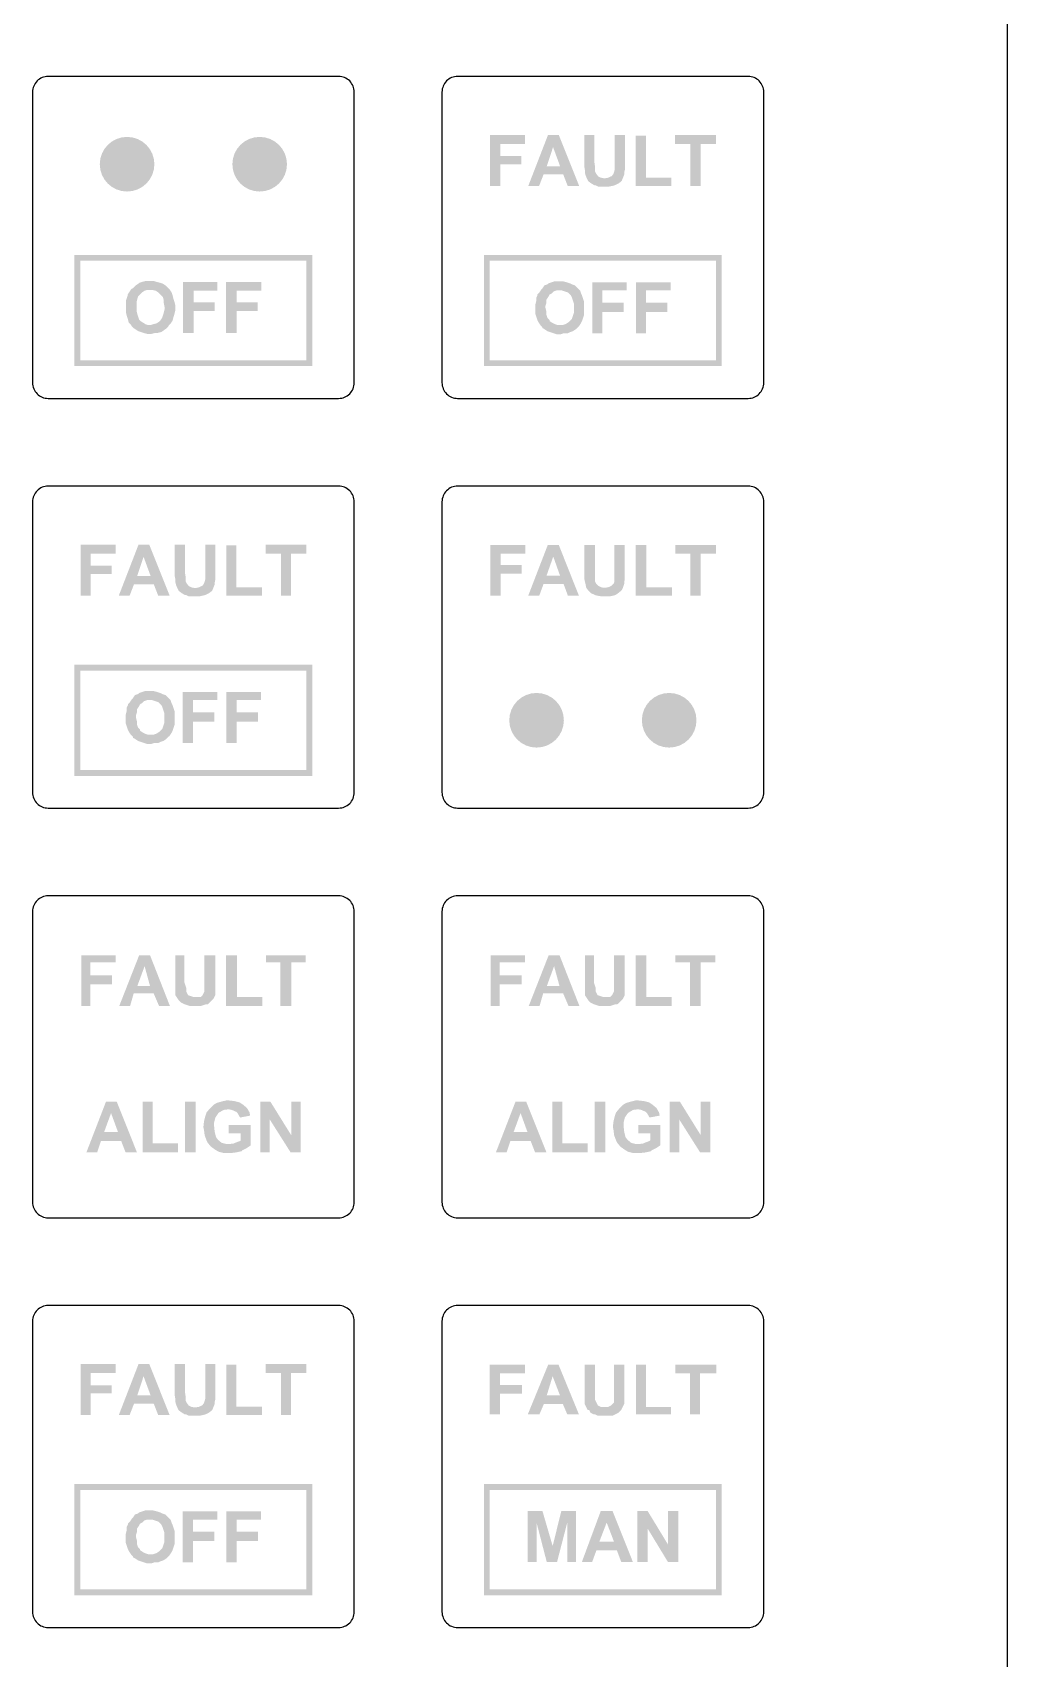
# Model space of a CAD drawing. Header units: millimetres. Extents: x 147 to 357, y 192 to 489.
# Drawn here: x 307.5 to 357.5, y 267.6 to 351 of the extents above; entities that cross this region are included whole.
import ezdxf

# ---------------------------------------------------------------- set-up
doc = ezdxf.new("R2010")
doc.units = ezdxf.units.MM

msp = doc.modelspace()

# ---------------------------------------------------------------- hatches: boundary and pattern name
h = msp.add_hatch(color=256)
edge = h.paths.add_edge_path()
edge.add_arc((312.348, 344.23), 1.4, 0, 360)
h = msp.add_hatch(color=256)
edge = h.paths.add_edge_path()
edge.add_arc((319.148, 344.23), 1.4, 0, 360)
h = msp.add_hatch(color=256)
h.paths.add_polyline_path([(332.565, 344.651), (331.488, 344.651), (331.488, 345.271), (332.76, 345.271), (332.76, 345.728), (330.967, 345.728), (330.967, 343.117), (331.488, 343.117), (331.488, 344.226), (332.565, 344.226)])
h.paths.add_polyline_path([(334.488, 345.728), (333.934, 345.728), (332.923, 343.117), (333.478, 343.117), (333.706, 343.704), (334.716, 343.704), (334.944, 343.117), (335.532, 343.117)])
h.paths.add_polyline_path([(334.554, 344.128), (333.869, 344.128), (334.194, 345.107)], flags=16)
h.paths.add_polyline_path([(337.716, 343.377), (337.781, 343.541), (337.846, 343.704), (337.846, 343.802), (337.879, 343.966), (337.879, 344.128), (337.879, 344.357), (337.879, 345.728), (337.358, 345.728), (337.358, 344.291), (337.358, 344.128), (337.358, 343.966), (337.325, 343.834), (337.292, 343.737), (337.195, 343.606), (337.162, 343.606), (337.031, 343.541), (336.868, 343.509), (336.803, 343.509), (336.64, 343.541), (336.51, 343.606), (336.412, 343.737), (336.347, 343.867), (336.347, 343.933), (336.347, 344.096), (336.314, 344.325), (336.314, 345.728), (335.792, 345.728), (335.792, 344.325), (335.792, 344.128), (335.825, 343.933), (335.825, 343.802), (335.857, 343.671), (335.923, 343.509), (335.988, 343.377), (336.02, 343.345), (336.151, 343.247), (336.314, 343.149), (336.38, 343.149), (336.51, 343.084), (336.673, 343.084), (336.868, 343.084), (336.901, 343.084), (337.064, 343.084), (337.227, 343.117), (337.358, 343.149), (337.423, 343.182), (337.553, 343.247), (337.683, 343.345)])
h.paths.add_polyline_path([(340.259, 343.541), (338.955, 343.541), (338.955, 345.696), (338.433, 345.696), (338.433, 343.117), (340.259, 343.117)])
h.paths.add_polyline_path([(341.759, 345.271), (342.541, 345.271), (342.541, 345.728), (340.455, 345.728), (340.455, 345.271), (341.237, 345.271), (341.237, 343.117), (341.759, 343.117)])
h = msp.add_hatch(color=256)
h.paths.add_polyline_path([(309.948, 339.28), (321.548, 339.28), (321.548, 334.18), (309.948, 334.18)], flags=16)
h.paths.add_polyline_path([(309.648, 339.58), (321.848, 339.58), (321.848, 333.88), (309.648, 333.88)])
h = msp.add_hatch(color=256)
h.paths.add_polyline_path([(330.948, 339.28), (342.548, 339.28), (342.548, 334.18), (330.948, 334.18)], flags=16)
h.paths.add_polyline_path([(330.648, 339.58), (342.848, 339.58), (342.848, 333.88), (330.648, 333.88)])
h = msp.add_hatch(color=256)
h.paths.add_polyline_path([(314.455, 335.897), (314.5, 335.987), (314.59, 336.077), (314.68, 336.211), (314.725, 336.393), (314.77, 336.527), (314.815, 336.707), (314.815, 336.887), (314.815, 337.023), (314.77, 337.203), (314.725, 337.338), (314.68, 337.518), (314.635, 337.654), (314.545, 337.789), (314.455, 337.879), (314.41, 337.924), (314.32, 338.014), (314.184, 338.105), (314.049, 338.15), (313.869, 338.195), (313.734, 338.24), (313.555, 338.24), (313.465, 338.24), (313.285, 338.24), (313.105, 338.195), (312.969, 338.15), (312.924, 338.105), (312.789, 338.014), (312.654, 337.879), (312.564, 337.834), (312.474, 337.699), (312.384, 337.564), (312.384, 337.518), (312.339, 337.383), (312.294, 337.248), (312.294, 337.068), (312.294, 336.887), (312.294, 336.752), (312.294, 336.617), (312.339, 336.438), (312.384, 336.301), (312.429, 336.121), (312.519, 336.032), (312.609, 335.897), (312.654, 335.852), (312.789, 335.76), (312.924, 335.671), (313.06, 335.626), (313.195, 335.581), (313.375, 335.536), (313.555, 335.536), (313.6, 335.536), (313.779, 335.581), (313.914, 335.581), (314.094, 335.626), (314.229, 335.716), (314.365, 335.807)])
h.paths.add_polyline_path([(313.869, 336.077), (313.689, 336.032), (313.555, 335.987), (313.42, 335.987), (313.285, 336.032), (313.15, 336.121), (313.014, 336.211), (312.969, 336.256), (312.924, 336.393), (312.879, 336.527), (312.834, 336.707), (312.834, 336.887), (312.834, 336.978), (312.834, 337.158), (312.879, 337.338), (312.924, 337.473), (313.014, 337.564), (313.105, 337.654), (313.24, 337.744), (313.375, 337.789), (313.555, 337.789), (313.645, 337.789), (313.824, 337.744), (313.959, 337.654), (314.049, 337.564), (314.094, 337.518), (314.184, 337.428), (314.229, 337.248), (314.229, 337.113), (314.274, 336.887), (314.274, 336.797), (314.229, 336.617), (314.184, 336.483), (314.139, 336.346), (314.049, 336.211), (314.004, 336.166)], flags=16)
h.paths.add_polyline_path([(316.839, 337.158), (315.76, 337.158), (315.76, 337.744), (316.976, 337.744), (316.976, 338.195), (315.22, 338.195), (315.22, 335.581), (315.76, 335.581), (315.76, 336.707), (316.839, 336.707)])
h.paths.add_polyline_path([(319.045, 337.158), (317.965, 337.158), (317.965, 337.744), (319.225, 337.744), (319.225, 338.195), (317.425, 338.195), (317.425, 335.581), (317.965, 335.581), (317.965, 336.707), (319.045, 336.707)])
h = msp.add_hatch(color=256)
h.paths.add_polyline_path([(335.577, 337.761), (335.472, 337.865), (335.42, 337.918), (335.316, 338.022), (335.16, 338.074), (335.056, 338.126), (334.899, 338.178), (334.69, 338.23), (334.533, 338.23), (334.429, 338.23), (334.273, 338.23), (334.117, 338.178), (333.96, 338.126), (333.908, 338.074), (333.752, 338.022), (333.648, 337.865), (333.596, 337.813), (333.491, 337.657), (333.387, 337.551), (333.387, 337.499), (333.335, 337.395), (333.335, 337.239), (333.283, 337.03), (333.283, 336.873), (333.283, 336.768), (333.283, 336.56), (333.335, 336.404), (333.387, 336.247), (333.439, 336.142), (333.544, 335.985), (333.648, 335.881), (333.648, 335.829), (333.752, 335.777), (333.908, 335.673), (334.064, 335.621), (334.221, 335.567), (334.377, 335.515), (334.533, 335.515), (334.585, 335.515), (334.742, 335.567), (334.952, 335.567), (335.056, 335.621), (335.212, 335.673), (335.368, 335.777), (335.472, 335.881), (335.525, 335.933), (335.629, 336.09), (335.681, 336.194), (335.733, 336.352), (335.785, 336.508), (335.785, 336.664), (335.785, 336.873), (335.785, 336.978), (335.785, 337.187), (335.733, 337.343), (335.681, 337.499), (335.629, 337.605)])
h.paths.add_polyline_path([(335.108, 337.499), (335.16, 337.395), (335.212, 337.239), (335.264, 337.083), (335.264, 336.873), (335.264, 336.821), (335.264, 336.612), (335.212, 336.456), (335.16, 336.3), (335.056, 336.194), (335.004, 336.142), (334.847, 336.038), (334.69, 335.985), (334.533, 335.985), (334.429, 335.985), (334.273, 336.038), (334.169, 336.09), (334.012, 336.194), (334.012, 336.247), (333.908, 336.352), (333.856, 336.508), (333.856, 336.664), (333.804, 336.873), (333.804, 336.978), (333.856, 337.135), (333.856, 337.291), (333.96, 337.447), (334.012, 337.551), (334.117, 337.605), (334.221, 337.709), (334.377, 337.761), (334.533, 337.761), (334.637, 337.761), (334.795, 337.709), (334.952, 337.657), (335.056, 337.551)], flags=16)
h.paths.add_polyline_path([(337.82, 337.135), (336.724, 337.135), (336.724, 337.761), (337.976, 337.761), (337.976, 338.178), (336.202, 338.178), (336.202, 335.567), (336.724, 335.567), (336.724, 336.664), (337.82, 336.664)])
h.paths.add_polyline_path([(340.061, 337.135), (338.966, 337.135), (338.966, 337.761), (340.218, 337.761), (340.218, 338.178), (338.445, 338.178), (338.445, 335.567), (338.966, 335.567), (338.966, 336.664), (340.061, 336.664)])
h = msp.add_hatch(color=256)
h.paths.add_polyline_path([(311.565, 323.651), (310.488, 323.651), (310.488, 324.271), (311.76, 324.271), (311.76, 324.728), (309.967, 324.728), (309.967, 322.117), (310.488, 322.117), (310.488, 323.226), (311.565, 323.226)])
h.paths.add_polyline_path([(313.488, 324.728), (312.934, 324.728), (311.923, 322.117), (312.478, 322.117), (312.706, 322.704), (313.716, 322.704), (313.944, 322.117), (314.532, 322.117)])
h.paths.add_polyline_path([(313.554, 323.128), (312.869, 323.128), (313.194, 324.107)], flags=16)
h.paths.add_polyline_path([(316.716, 322.377), (316.781, 322.541), (316.846, 322.704), (316.846, 322.802), (316.879, 322.966), (316.879, 323.128), (316.879, 323.357), (316.879, 324.728), (316.358, 324.728), (316.358, 323.291), (316.358, 323.128), (316.358, 322.966), (316.325, 322.834), (316.292, 322.737), (316.195, 322.606), (316.162, 322.606), (316.031, 322.541), (315.868, 322.509), (315.803, 322.509), (315.64, 322.541), (315.51, 322.606), (315.412, 322.737), (315.347, 322.867), (315.347, 322.933), (315.347, 323.096), (315.314, 323.325), (315.314, 324.728), (314.792, 324.728), (314.792, 323.325), (314.792, 323.128), (314.825, 322.933), (314.825, 322.802), (314.857, 322.671), (314.923, 322.509), (314.988, 322.377), (315.02, 322.345), (315.151, 322.247), (315.314, 322.149), (315.38, 322.149), (315.51, 322.084), (315.673, 322.084), (315.868, 322.084), (315.901, 322.084), (316.064, 322.084), (316.227, 322.117), (316.358, 322.149), (316.423, 322.182), (316.553, 322.247), (316.683, 322.345)])
h.paths.add_polyline_path([(319.259, 322.541), (317.955, 322.541), (317.955, 324.696), (317.433, 324.696), (317.433, 322.117), (319.259, 322.117)])
h.paths.add_polyline_path([(320.759, 324.271), (321.541, 324.271), (321.541, 324.728), (319.455, 324.728), (319.455, 324.271), (320.237, 324.271), (320.237, 322.117), (320.759, 322.117)])
h = msp.add_hatch(color=256)
h.paths.add_polyline_path([(332.575, 323.68), (331.509, 323.68), (331.509, 324.277), (332.763, 324.277), (332.763, 324.716), (330.976, 324.716), (330.976, 322.111), (331.509, 322.111), (331.509, 323.241), (332.575, 323.241)])
h.paths.add_polyline_path([(334.487, 324.716), (333.922, 324.716), (332.919, 322.111), (333.484, 322.111), (333.703, 322.708), (334.737, 322.708), (334.956, 322.111), (335.521, 322.111)])
h.paths.add_polyline_path([(334.549, 323.147), (333.86, 323.147), (334.204, 324.119)], flags=16)
h.paths.add_polyline_path([(337.777, 322.519), (337.84, 322.708), (337.84, 322.801), (337.872, 322.958), (337.872, 323.147), (337.872, 323.366), (337.872, 324.716), (337.339, 324.716), (337.339, 323.272), (337.339, 323.147), (337.339, 322.958), (337.339, 322.833), (337.307, 322.739), (337.182, 322.614), (337.026, 322.55), (336.868, 322.519), (336.806, 322.519), (336.649, 322.55), (336.524, 322.614), (336.399, 322.739), (336.336, 322.864), (336.336, 322.927), (336.336, 323.084), (336.336, 323.303), (336.336, 324.716), (335.803, 324.716), (335.803, 323.335), (335.803, 323.115), (335.803, 322.958), (335.834, 322.801), (335.865, 322.676), (335.897, 322.519), (335.991, 322.394), (336.022, 322.362), (336.148, 322.237), (336.305, 322.174), (336.367, 322.142), (336.492, 322.111), (336.68, 322.08), (336.868, 322.08), (336.899, 322.08), (337.088, 322.08), (337.245, 322.111), (337.37, 322.142), (337.433, 322.174), (337.558, 322.268), (337.683, 322.362), (337.714, 322.394)])
h.paths.add_polyline_path([(340.285, 322.55), (338.969, 322.55), (338.969, 324.716), (338.435, 324.716), (338.435, 322.111), (340.285, 322.111)])
h.paths.add_polyline_path([(341.758, 324.277), (342.542, 324.277), (342.542, 324.716), (340.472, 324.716), (340.472, 324.277), (341.225, 324.277), (341.225, 322.111), (341.758, 322.111)])
h = msp.add_hatch(color=256)
h.paths.add_polyline_path([(309.948, 318.28), (321.548, 318.28), (321.548, 313.18), (309.948, 313.18)], flags=16)
h.paths.add_polyline_path([(309.648, 318.58), (321.848, 318.58), (321.848, 312.88), (309.648, 312.88)])
h = msp.add_hatch(color=256)
h.paths.add_polyline_path([(314.577, 316.761), (314.472, 316.865), (314.42, 316.918), (314.316, 317.022), (314.16, 317.074), (314.056, 317.126), (313.899, 317.178), (313.69, 317.23), (313.533, 317.23), (313.429, 317.23), (313.273, 317.23), (313.117, 317.178), (312.96, 317.126), (312.908, 317.074), (312.752, 317.022), (312.648, 316.865), (312.596, 316.813), (312.491, 316.657), (312.387, 316.551), (312.387, 316.499), (312.335, 316.395), (312.335, 316.239), (312.283, 316.03), (312.283, 315.873), (312.283, 315.768), (312.283, 315.56), (312.335, 315.404), (312.387, 315.247), (312.439, 315.142), (312.544, 314.985), (312.648, 314.881), (312.648, 314.829), (312.752, 314.777), (312.908, 314.673), (313.064, 314.621), (313.221, 314.567), (313.377, 314.515), (313.533, 314.515), (313.585, 314.515), (313.742, 314.567), (313.952, 314.567), (314.056, 314.621), (314.212, 314.673), (314.368, 314.777), (314.472, 314.881), (314.525, 314.933), (314.629, 315.09), (314.681, 315.194), (314.733, 315.352), (314.785, 315.508), (314.785, 315.664), (314.785, 315.873), (314.785, 315.978), (314.785, 316.187), (314.733, 316.343), (314.681, 316.499), (314.629, 316.605)])
h.paths.add_polyline_path([(314.108, 316.499), (314.16, 316.395), (314.212, 316.239), (314.264, 316.083), (314.264, 315.873), (314.264, 315.821), (314.264, 315.612), (314.212, 315.456), (314.16, 315.3), (314.056, 315.194), (314.004, 315.142), (313.847, 315.038), (313.69, 314.985), (313.533, 314.985), (313.429, 314.985), (313.273, 315.038), (313.169, 315.09), (313.012, 315.194), (313.012, 315.247), (312.908, 315.352), (312.856, 315.508), (312.856, 315.664), (312.804, 315.873), (312.804, 315.978), (312.856, 316.135), (312.856, 316.291), (312.96, 316.447), (313.012, 316.551), (313.117, 316.605), (313.221, 316.709), (313.377, 316.761), (313.533, 316.761), (313.637, 316.761), (313.795, 316.709), (313.952, 316.657), (314.056, 316.551)], flags=16)
h.paths.add_polyline_path([(316.82, 316.135), (315.724, 316.135), (315.724, 316.761), (316.976, 316.761), (316.976, 317.178), (315.202, 317.178), (315.202, 314.567), (315.724, 314.567), (315.724, 315.664), (316.82, 315.664)])
h.paths.add_polyline_path([(319.061, 316.135), (317.966, 316.135), (317.966, 316.761), (319.218, 316.761), (319.218, 317.178), (317.445, 317.178), (317.445, 314.567), (317.966, 314.567), (317.966, 315.664), (319.061, 315.664)])
h = msp.add_hatch(color=256)
edge = h.paths.add_edge_path()
edge.add_arc((333.348, 315.73), 1.4, 0, 360)
h = msp.add_hatch(color=256)
edge = h.paths.add_edge_path()
edge.add_arc((340.148, 315.73), 1.4, 0, 360)
h = msp.add_hatch(color=256)
h.paths.add_polyline_path([(311.575, 302.664), (310.462, 302.664), (310.462, 303.316), (311.76, 303.316), (311.76, 303.687), (309.995, 303.687), (309.995, 301.084), (310.462, 301.084), (310.462, 302.2), (311.575, 302.2)])
h.paths.add_polyline_path([(313.525, 303.687), (312.969, 303.687), (311.946, 301.084), (312.502, 301.084), (312.688, 301.733), (313.711, 301.733), (313.989, 301.084), (314.546, 301.084)])
h.paths.add_polyline_path([(313.525, 302.107), (312.873, 302.107), (313.247, 303.127)], flags=16)
h.paths.add_polyline_path([(316.775, 301.455), (316.867, 301.641), (316.867, 301.733), (316.867, 302.014), (316.867, 302.385), (316.867, 303.687), (316.311, 303.687), (316.311, 302.293), (316.311, 302.014), (316.311, 301.826), (316.218, 301.641), (316.125, 301.548), (315.847, 301.548), (315.754, 301.548), (315.473, 301.641), (315.381, 301.826), (315.381, 302.014), (315.288, 302.293), (315.288, 303.687), (314.824, 303.687), (314.824, 302.293), (314.824, 302.2), (314.824, 301.919), (314.824, 301.641), (315.01, 301.362), (315.102, 301.27), (315.288, 301.177), (315.566, 301.084), (315.847, 301.084), (316.125, 301.084), (316.404, 301.177), (316.496, 301.177), (316.682, 301.362)])
h.paths.add_polyline_path([(319.282, 301.548), (317.98, 301.548), (317.98, 303.687), (317.424, 303.687), (317.424, 301.084), (319.282, 301.084)])
h.paths.add_polyline_path([(320.766, 303.316), (321.51, 303.316), (321.51, 303.687), (319.467, 303.687), (319.467, 303.316), (320.209, 303.316), (320.209, 301.084), (320.766, 301.084)])
h = msp.add_hatch(color=256)
h.paths.add_polyline_path([(332.575, 302.664), (331.462, 302.664), (331.462, 303.316), (332.76, 303.316), (332.76, 303.687), (330.995, 303.687), (330.995, 301.084), (331.462, 301.084), (331.462, 302.2), (332.575, 302.2)])
h.paths.add_polyline_path([(334.525, 303.687), (333.969, 303.687), (332.946, 301.084), (333.502, 301.084), (333.688, 301.733), (334.711, 301.733), (334.989, 301.084), (335.546, 301.084)])
h.paths.add_polyline_path([(334.525, 302.107), (333.873, 302.107), (334.247, 303.127)], flags=16)
h.paths.add_polyline_path([(337.775, 301.455), (337.867, 301.641), (337.867, 301.733), (337.867, 302.014), (337.867, 302.385), (337.867, 303.687), (337.311, 303.687), (337.311, 302.293), (337.311, 302.014), (337.311, 301.826), (337.218, 301.641), (337.125, 301.548), (336.847, 301.548), (336.754, 301.548), (336.473, 301.641), (336.381, 301.826), (336.381, 302.014), (336.288, 302.293), (336.288, 303.687), (335.824, 303.687), (335.824, 302.293), (335.824, 302.2), (335.824, 301.919), (335.824, 301.641), (336.01, 301.362), (336.102, 301.27), (336.288, 301.177), (336.566, 301.084), (336.847, 301.084), (337.125, 301.084), (337.404, 301.177), (337.496, 301.177), (337.682, 301.362)])
h.paths.add_polyline_path([(340.282, 301.548), (338.98, 301.548), (338.98, 303.687), (338.424, 303.687), (338.424, 301.084), (340.282, 301.084)])
h.paths.add_polyline_path([(341.766, 303.316), (342.51, 303.316), (342.51, 303.687), (340.467, 303.687), (340.467, 303.316), (341.209, 303.316), (341.209, 301.084), (341.766, 301.084)])
h = msp.add_hatch(color=256)
h.paths.add_polyline_path([(311.818, 296.181), (311.267, 296.181), (310.262, 293.582), (310.813, 293.582), (311.008, 294.167), (312.045, 294.167), (312.272, 293.582), (312.856, 293.582)])
h.paths.add_polyline_path([(311.883, 294.622), (311.17, 294.622), (311.527, 295.596)], flags=16)
h.paths.add_polyline_path([(314.963, 294.038), (313.667, 294.038), (313.667, 296.181), (313.148, 296.181), (313.148, 293.582), (314.963, 293.582)])
h.paths.add_polyline_path([(315.871, 296.181), (315.321, 296.181), (315.321, 293.582), (315.871, 293.582)])
h.paths.add_polyline_path([(318.693, 294.979), (317.558, 294.979), (317.558, 294.557), (318.174, 294.557), (318.174, 294.2), (318.142, 294.167), (317.882, 294.07), (317.817, 294.038), (317.558, 294.005), (317.461, 294.005), (317.202, 294.07), (317.006, 294.232), (316.909, 294.362), (316.844, 294.622), (316.812, 294.914), (316.812, 295.109), (316.877, 295.369), (317.006, 295.563), (317.071, 295.628), (317.299, 295.759), (317.558, 295.791), (317.72, 295.759), (317.947, 295.66), (318.011, 295.596), (318.142, 295.369), (318.66, 295.466), (318.628, 295.628), (318.498, 295.856), (318.304, 296.018), (318.11, 296.148), (317.849, 296.213), (317.558, 296.245), (317.428, 296.245), (317.169, 296.181), (316.941, 296.115), (316.779, 296.018), (316.585, 295.823), (316.423, 295.628), (316.358, 295.434), (316.294, 295.174), (316.261, 294.882), (316.294, 294.719), (316.326, 294.46), (316.423, 294.2), (316.488, 294.07), (316.65, 293.875), (316.877, 293.713), (317.039, 293.616), (317.299, 293.55), (317.59, 293.55), (317.687, 293.55), (317.947, 293.582), (318.239, 293.648), (318.239, 293.681), (318.498, 293.81), (318.693, 293.94)])
h.paths.add_polyline_path([(319.698, 296.181), (319.179, 296.181), (319.179, 293.582), (319.665, 293.582), (319.665, 295.271), (320.735, 293.582), (321.255, 293.582), (321.255, 296.181), (320.768, 296.181), (320.768, 294.46)])
h = msp.add_hatch(color=256)
h.paths.add_polyline_path([(332.818, 296.181), (332.267, 296.181), (331.262, 293.582), (331.813, 293.582), (332.008, 294.167), (333.045, 294.167), (333.272, 293.582), (333.856, 293.582)])
h.paths.add_polyline_path([(332.883, 294.622), (332.17, 294.622), (332.527, 295.596)], flags=16)
h.paths.add_polyline_path([(335.963, 294.038), (334.667, 294.038), (334.667, 296.181), (334.148, 296.181), (334.148, 293.582), (335.963, 293.582)])
h.paths.add_polyline_path([(336.871, 296.181), (336.321, 296.181), (336.321, 293.582), (336.871, 293.582)])
h.paths.add_polyline_path([(339.693, 294.979), (338.558, 294.979), (338.558, 294.557), (339.174, 294.557), (339.174, 294.2), (339.142, 294.167), (338.882, 294.07), (338.817, 294.038), (338.558, 294.005), (338.461, 294.005), (338.202, 294.07), (338.006, 294.232), (337.909, 294.362), (337.844, 294.622), (337.812, 294.914), (337.812, 295.109), (337.877, 295.369), (338.006, 295.563), (338.071, 295.628), (338.299, 295.759), (338.558, 295.791), (338.72, 295.759), (338.947, 295.66), (339.011, 295.596), (339.142, 295.369), (339.66, 295.466), (339.628, 295.628), (339.498, 295.856), (339.304, 296.018), (339.11, 296.148), (338.849, 296.213), (338.558, 296.245), (338.428, 296.245), (338.169, 296.181), (337.941, 296.115), (337.779, 296.018), (337.585, 295.823), (337.423, 295.628), (337.358, 295.434), (337.294, 295.174), (337.261, 294.882), (337.294, 294.719), (337.326, 294.46), (337.423, 294.2), (337.488, 294.07), (337.65, 293.875), (337.877, 293.713), (338.039, 293.616), (338.299, 293.55), (338.59, 293.55), (338.687, 293.55), (338.947, 293.582), (339.239, 293.648), (339.239, 293.681), (339.498, 293.81), (339.693, 293.94)])
h.paths.add_polyline_path([(340.698, 296.181), (340.179, 296.181), (340.179, 293.582), (340.665, 293.582), (340.665, 295.271), (341.735, 293.582), (342.255, 293.582), (342.255, 296.181), (341.768, 296.181), (341.768, 294.46)])
h = msp.add_hatch(color=256)
h.paths.add_polyline_path([(311.565, 281.651), (310.488, 281.651), (310.488, 282.271), (311.76, 282.271), (311.76, 282.728), (309.967, 282.728), (309.967, 280.117), (310.488, 280.117), (310.488, 281.226), (311.565, 281.226)])
h.paths.add_polyline_path([(313.488, 282.728), (312.934, 282.728), (311.923, 280.117), (312.478, 280.117), (312.706, 280.704), (313.716, 280.704), (313.944, 280.117), (314.532, 280.117)])
h.paths.add_polyline_path([(313.554, 281.128), (312.869, 281.128), (313.194, 282.107)], flags=16)
h.paths.add_polyline_path([(316.716, 280.377), (316.781, 280.541), (316.846, 280.704), (316.846, 280.802), (316.879, 280.966), (316.879, 281.128), (316.879, 281.357), (316.879, 282.728), (316.358, 282.728), (316.358, 281.291), (316.358, 281.128), (316.358, 280.966), (316.325, 280.834), (316.292, 280.737), (316.195, 280.606), (316.162, 280.606), (316.031, 280.541), (315.868, 280.509), (315.803, 280.509), (315.64, 280.541), (315.51, 280.606), (315.412, 280.737), (315.347, 280.867), (315.347, 280.933), (315.347, 281.096), (315.314, 281.325), (315.314, 282.728), (314.792, 282.728), (314.792, 281.325), (314.792, 281.128), (314.825, 280.933), (314.825, 280.802), (314.857, 280.671), (314.923, 280.509), (314.988, 280.377), (315.02, 280.345), (315.151, 280.247), (315.314, 280.149), (315.38, 280.149), (315.51, 280.084), (315.673, 280.084), (315.868, 280.084), (315.901, 280.084), (316.064, 280.084), (316.227, 280.117), (316.358, 280.149), (316.423, 280.182), (316.553, 280.247), (316.683, 280.345)])
h.paths.add_polyline_path([(319.259, 280.541), (317.955, 280.541), (317.955, 282.696), (317.433, 282.696), (317.433, 280.117), (319.259, 280.117)])
h.paths.add_polyline_path([(320.759, 282.271), (321.541, 282.271), (321.541, 282.728), (319.455, 282.728), (319.455, 282.271), (320.237, 282.271), (320.237, 280.117), (320.759, 280.117)])
h = msp.add_hatch(color=256)
h.paths.add_polyline_path([(332.599, 281.658), (331.475, 281.658), (331.475, 282.256), (332.749, 282.256), (332.749, 282.707), (330.951, 282.707), (330.951, 280.157), (331.475, 280.157), (331.475, 281.207), (332.599, 281.207)])
h.paths.add_polyline_path([(334.472, 282.707), (333.946, 282.707), (332.899, 280.157), (333.497, 280.157), (333.721, 280.683), (334.696, 280.683), (334.921, 280.157), (335.519, 280.157)])
h.paths.add_polyline_path([(333.871, 281.132), (334.172, 282.107), (334.547, 281.132)], flags=16)
h.paths.add_polyline_path([(337.766, 280.533), (337.84, 280.683), (337.84, 280.833), (337.84, 280.982), (337.84, 281.132), (337.84, 281.356), (337.84, 282.707), (337.317, 282.707), (337.317, 281.282), (337.317, 281.132), (337.317, 280.982), (337.317, 280.833), (337.317, 280.758), (337.167, 280.608), (337.017, 280.533), (336.868, 280.533), (336.793, 280.533), (336.643, 280.533), (336.494, 280.608), (336.419, 280.758), (336.344, 280.908), (336.344, 280.982), (336.344, 281.132), (336.344, 281.356), (336.344, 282.707), (335.818, 282.707), (335.818, 281.356), (335.818, 281.132), (335.818, 280.982), (335.818, 280.833), (335.818, 280.683), (335.893, 280.533), (335.968, 280.382), (336.043, 280.382), (336.118, 280.232), (336.269, 280.157), (336.344, 280.157), (336.494, 280.082), (336.643, 280.082), (336.868, 280.082), (337.092, 280.082), (337.242, 280.082), (337.391, 280.157), (337.541, 280.232), (337.691, 280.382)])
h.paths.add_polyline_path([(340.236, 280.533), (338.965, 280.533), (338.965, 282.707), (338.441, 282.707), (338.441, 280.157), (340.236, 280.157)])
h.paths.add_polyline_path([(341.735, 282.256), (342.558, 282.256), (342.558, 282.707), (340.463, 282.707), (340.463, 282.256), (341.211, 282.256), (341.211, 280.157), (341.735, 280.157)])
h = msp.add_hatch(color=256)
h.paths.add_polyline_path([(309.948, 276.28), (321.548, 276.28), (321.548, 271.18), (309.948, 271.18)], flags=16)
h.paths.add_polyline_path([(309.648, 276.58), (321.848, 276.58), (321.848, 270.88), (309.648, 270.88)])
h = msp.add_hatch(color=256)
h.paths.add_polyline_path([(330.948, 276.28), (342.548, 276.28), (342.548, 271.18), (330.948, 271.18)], flags=16)
h.paths.add_polyline_path([(330.648, 276.58), (342.848, 276.58), (342.848, 270.88), (330.648, 270.88)])
h = msp.add_hatch(color=256)
h.paths.add_polyline_path([(314.577, 274.761), (314.472, 274.865), (314.42, 274.918), (314.316, 275.022), (314.16, 275.074), (314.056, 275.126), (313.899, 275.178), (313.69, 275.23), (313.533, 275.23), (313.429, 275.23), (313.273, 275.23), (313.117, 275.178), (312.96, 275.126), (312.908, 275.074), (312.752, 275.022), (312.648, 274.865), (312.596, 274.813), (312.491, 274.657), (312.387, 274.551), (312.387, 274.499), (312.335, 274.395), (312.335, 274.239), (312.283, 274.03), (312.283, 273.873), (312.283, 273.768), (312.283, 273.56), (312.335, 273.404), (312.387, 273.247), (312.439, 273.142), (312.544, 272.985), (312.648, 272.881), (312.648, 272.829), (312.752, 272.777), (312.908, 272.673), (313.064, 272.621), (313.221, 272.567), (313.377, 272.515), (313.533, 272.515), (313.585, 272.515), (313.742, 272.567), (313.952, 272.567), (314.056, 272.621), (314.212, 272.673), (314.368, 272.777), (314.472, 272.881), (314.525, 272.933), (314.629, 273.09), (314.681, 273.194), (314.733, 273.352), (314.785, 273.508), (314.785, 273.664), (314.785, 273.873), (314.785, 273.978), (314.785, 274.187), (314.733, 274.343), (314.681, 274.499), (314.629, 274.605)])
h.paths.add_polyline_path([(314.108, 274.499), (314.16, 274.395), (314.212, 274.239), (314.264, 274.083), (314.264, 273.873), (314.264, 273.821), (314.264, 273.612), (314.212, 273.456), (314.16, 273.3), (314.056, 273.194), (314.004, 273.142), (313.847, 273.038), (313.69, 272.985), (313.533, 272.985), (313.429, 272.985), (313.273, 273.038), (313.169, 273.09), (313.012, 273.194), (313.012, 273.247), (312.908, 273.352), (312.856, 273.508), (312.856, 273.664), (312.804, 273.873), (312.804, 273.978), (312.856, 274.135), (312.856, 274.291), (312.96, 274.447), (313.012, 274.551), (313.117, 274.605), (313.221, 274.709), (313.377, 274.761), (313.533, 274.761), (313.637, 274.761), (313.795, 274.709), (313.952, 274.657), (314.056, 274.551)], flags=16)
h.paths.add_polyline_path([(316.82, 274.135), (315.724, 274.135), (315.724, 274.761), (316.976, 274.761), (316.976, 275.178), (315.202, 275.178), (315.202, 272.567), (315.724, 272.567), (315.724, 273.664), (316.82, 273.664)])
h.paths.add_polyline_path([(319.061, 274.135), (317.966, 274.135), (317.966, 274.761), (319.218, 274.761), (319.218, 275.178), (317.445, 275.178), (317.445, 272.567), (317.966, 272.567), (317.966, 273.664), (319.061, 273.664)])
h = msp.add_hatch(color=256)
h.paths.add_polyline_path([(335.369, 275.209), (334.621, 275.209), (334.172, 273.409), (333.647, 275.209), (332.899, 275.209), (332.899, 272.584), (333.347, 272.584), (333.347, 274.608), (333.871, 272.584), (334.397, 272.584), (334.921, 274.608), (334.921, 272.584), (335.369, 272.584)])
h.paths.add_polyline_path([(337.242, 275.209), (336.643, 275.209), (335.669, 272.584), (336.195, 272.584), (336.419, 273.185), (337.466, 273.185), (337.691, 272.584), (338.289, 272.584)])
h.paths.add_polyline_path([(337.317, 273.633), (336.569, 273.633), (336.943, 274.608)], flags=16)
h.paths.add_polyline_path([(339.039, 275.209), (338.516, 275.209), (338.516, 272.584), (339.039, 272.584), (339.039, 274.309), (340.087, 272.584), (340.613, 272.584), (340.613, 275.209), (340.087, 275.209), (340.087, 273.484)])

# ---------------------------------------------------------------- linework, layer by layer
at = {"color": 2}
msp.add_line((357.498, 192.23), (357.498, 489.23), dxfattribs=at)
for points in [[(308.298, 332.23), (323.198, 332.23, 0.414214), (323.998, 333.03), (323.998, 347.93, 0.414214), (323.198, 348.73), (308.298, 348.73, 0.414214), (307.498, 347.93), (307.498, 333.03, 0.414214)], [(329.298, 332.23), (344.198, 332.23, 0.414214), (344.998, 333.03), (344.998, 347.93, 0.414214), (344.198, 348.73), (329.298, 348.73, 0.414214), (328.498, 347.93), (328.498, 333.03, 0.414214)], [(308.298, 311.23), (323.198, 311.23, 0.414214), (323.998, 312.03), (323.998, 326.93, 0.414214), (323.198, 327.73), (308.298, 327.73, 0.414214), (307.498, 326.93), (307.498, 312.03, 0.414214)], [(329.298, 311.23), (344.198, 311.23, 0.414214), (344.998, 312.03), (344.998, 326.93, 0.414214), (344.198, 327.73), (329.298, 327.73, 0.414214), (328.498, 326.93), (328.498, 312.03, 0.414214)], [(308.298, 290.23), (323.198, 290.23, 0.414214), (323.998, 291.03), (323.998, 305.93, 0.414214), (323.198, 306.73), (308.298, 306.73, 0.414214), (307.498, 305.93), (307.498, 291.03, 0.414214)], [(329.298, 290.23), (344.198, 290.23, 0.414214), (344.998, 291.03), (344.998, 305.93, 0.414214), (344.198, 306.73), (329.298, 306.73, 0.414214), (328.498, 305.93), (328.498, 291.03, 0.414214)], [(308.298, 269.23), (323.198, 269.23, 0.414214), (323.998, 270.03), (323.998, 284.93, 0.414214), (323.198, 285.73), (308.298, 285.73, 0.414214), (307.498, 284.93), (307.498, 270.03, 0.414214)], [(329.298, 269.23), (344.198, 269.23, 0.414214), (344.998, 270.03), (344.998, 284.93, 0.414214), (344.198, 285.73), (329.298, 285.73, 0.414214), (328.498, 284.93), (328.498, 270.03, 0.414214)]]:
    msp.add_lwpolyline(points, format="xyb", close=True)

doc.saveas('drawing.dxf')
